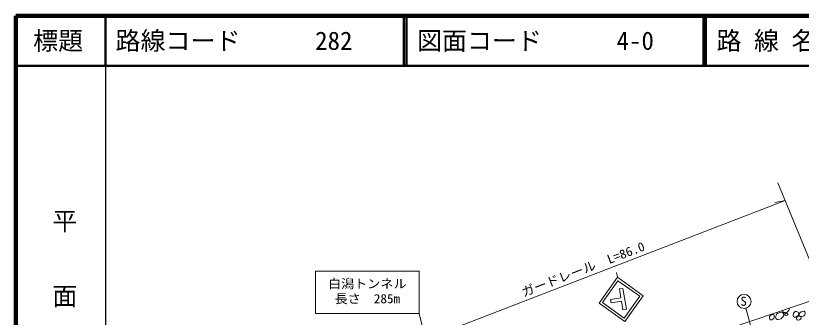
# Model space of a CAD drawing. Units: millimetres at full size, sheet at 1:1000; details may follow other scales. Extents: x 40000 to 680000, y 20000 to 380000.
# Drawn here: x 40000 to 197342, y 319656 to 380000 of the extents above; entities that cross this region are included whole.
import ezdxf
from ezdxf.enums import TextEntityAlignment as Align

# ---------------------------------------------------------------- set-up
doc = ezdxf.new("R2010")
doc.units = ezdxf.units.MM
doc.header["$LTSCALE"] = 1000
for name, color, linetype, lineweight in [('M-STR-HTXT', 7, 'Continuous', 13), ('M-TTL', 2, 'Continuous', 140), ('M-TTL-BAND', 7, 'Continuous', 25), ('M-TTL-LINE', 7, 'Continuous', 50), ('M-TTL-TXT', 7, 'Continuous', 13), ('M-WORK', 1, 'Continuous', 13)]:
    doc.layers.add(name, color=color, linetype=linetype, lineweight=lineweight)
doc.styles.add('@ＭＳ ゴシック', font='')
doc.styles.add('ＭＳ ゴシック', font='')
doc.styles.get('@ＭＳ ゴシック').set_extended_font_data('@MS Gothic')
doc.styles.get('ＭＳ ゴシック').set_extended_font_data('MS Gothic')

msp = doc.modelspace()

# ---------------------------------------------------------------- linework, layer by layer
at = {"layer": 'M-STR-HTXT'}
for p, q in [((192651, 346526), (207992, 309170)), ((194102, 342991), (114399, 312341)), ((194102, 342991), (192038, 342592))]:
    msp.add_line(p, q, dxfattribs=at)
at = {"layer": 'M-TTL'}
for p, q in [((40000, 380000), (40000, 20000)), ((680000, 380000), (40000, 380000))]:
    msp.add_line(p, q, dxfattribs=at)
at = {"layer": 'M-TTL-BAND'}
msp.add_line((58000, 370000), (58000, 20000), dxfattribs=at)
at = {"layer": 'M-TTL-LINE'}
for p, q in [((58000, 380000), (58000, 370000)), ((117750, 380000), (117750, 370000)), ((118250, 380000), (118250, 370000)), ((177750, 380000), (177750, 370000)), ((178250, 380000), (178250, 370000)), ((40000, 370000), (680000, 370000))]:
    msp.add_line(p, q, dxfattribs=at)
at = {"layer": 'M-WORK'}
for p, q in [((100043, 320408), (100043, 328908)), ((100043, 328908), (120793, 328908)), ((120793, 328908), (120793, 320408)), ((156827, 322473), (160513, 327661)), ((160513, 327661), (160346, 328647)), ((160513, 327661), (165701, 323975)), ((157524, 322591), (160631, 326964)), ((160631, 326964), (165003, 323857)), ((161607, 325434), (160910, 325316)), ((160910, 325316), (161205, 323573)), ((162315, 321250), (161607, 325434)), ((161897, 319484), (157524, 322591)), ((161205, 323573), (159113, 323219)), ((159113, 323219), (159231, 322521)), ((159231, 322521), (161323, 322875)), ((161323, 322875), (161618, 321132)), ((165003, 323857), (161897, 319484)), ((165701, 323975), (162015, 318787)), ((171894, 313742), (200437, 323323)), ((162015, 318787), (156827, 322473)), ((161618, 321132), (162315, 321250)), ((190448, 306122), (186247, 321483)), ((100043, 320408), (120793, 320408)), ((120793, 320408), (131786, 276373))]:
    msp.add_line(p, q, dxfattribs=at)
msp.add_lwpolyline([(193669, 321051), (193665, 320871), (193707, 320731), (193766, 320630), (193906, 320578), (194180, 320597), (194507, 320698), (194680, 320858), (194840, 320979), (194915, 321152), (194924, 321325), (194903, 321465)], dxfattribs=at)
for points in [[(191147, 319991), (191001, 319799), (190978, 319580), (191051, 319292), (191156, 319173), (191471, 319150), (191846, 319383), (191933, 319708), (191905, 320046), (191741, 320183), (191467, 320196), (191316, 320119)], [(192578, 320452), (192424, 320331), (192348, 320152), (192290, 320043), (192194, 319762), (192265, 319461), (192380, 319276), (192540, 319199), (192731, 319212), (193307, 319372), (193531, 319589), (193735, 319838), (193825, 320043), (193838, 320273), (193735, 320497), (193601, 320670), (193371, 320708), (192693, 320504)], [(194120, 320433), (194065, 320352), (194085, 320136), (194143, 320074), (194258, 320032), (194535, 320084), (194678, 320244), (194620, 320440), (194421, 320492), (194287, 320482)], [(195974, 320688), (195801, 320477), (195705, 319991), (195801, 319805), (196012, 319658), (196255, 319703), (196428, 319780), (196709, 320029), (196792, 320176), (196831, 320330), (196799, 320509), (196709, 320688), (196383, 320835), (196134, 320822)], [(196503, 319773), (196361, 319572), (196379, 319403), (196375, 319357), (196480, 319147), (196612, 319079), (196987, 319152), (197188, 319298), (197284, 319481), (197225, 319714), (197005, 319855), (196813, 319910), (196585, 319846)], [(197248, 320708), (197088, 320616), (196937, 320360), (196905, 320068), (196992, 319904), (197143, 319835), (197462, 319789), (197704, 319881), (197883, 319977), (198033, 320164), (198125, 320383), (198134, 320598), (198075, 320767), (197924, 320854), (197773, 320854), (197403, 320776), (197344, 320749)]]:
    msp.add_lwpolyline(points, close=True, dxfattribs=at)
msp.add_circle((185877, 322834), 1400, dxfattribs=at)

# ---------------------------------------------------------------- texts
at = {"layer": 'M-STR-HTXT', "style": 'ＭＳ ゴシック', "width": 1.05}
msp.add_text('ガードレール\u3000L=86.0', height=1833, rotation=21.034, dxfattribs=at).set_placement((154161, 327899), align=Align.BOTTOM_CENTER)
at = {"layer": 'M-TTL-BAND', "style": '@ＭＳ ゴシック'}
msp.add_text('平\u3000\u3000面\u3000\u3000図', height=3666, rotation=270, dxfattribs=at).set_placement((49777, 306475), align=Align.MIDDLE_RIGHT)
at = {"layer": 'M-TTL-TXT', "style": 'ＭＳ ゴシック'}
msp.add_text('標題', height=3666, dxfattribs=at).set_placement((48500, 375000), align=Align.MIDDLE_CENTER)
for s, p in [('路線コード      282', (60000, 375000)), ('図面コード      4-0', (120380, 375000)), ('路 線 名      一般県道仙崎（停）小浜線', (180380, 375000))]:
    msp.add_text(s, height=3666, dxfattribs=at).set_placement(p, align=Align.MIDDLE_LEFT)
at = {"layer": 'M-WORK', "style": 'ＭＳ ゴシック', "width": 1.05}
for s, p in [('白潟トンネル', (110418, 324908)), ('長さ\u3000285m', (110418, 321908))]:
    msp.add_text(s, height=1833, dxfattribs=at).set_placement(p, align=Align.BOTTOM_CENTER)
at = {"layer": 'M-WORK', "style": 'ＭＳ ゴシック'}
msp.add_text('S', height=1833, dxfattribs=at).set_placement((185794, 322871), align=Align.MIDDLE_CENTER)

doc.saveas('drawing.dxf')
